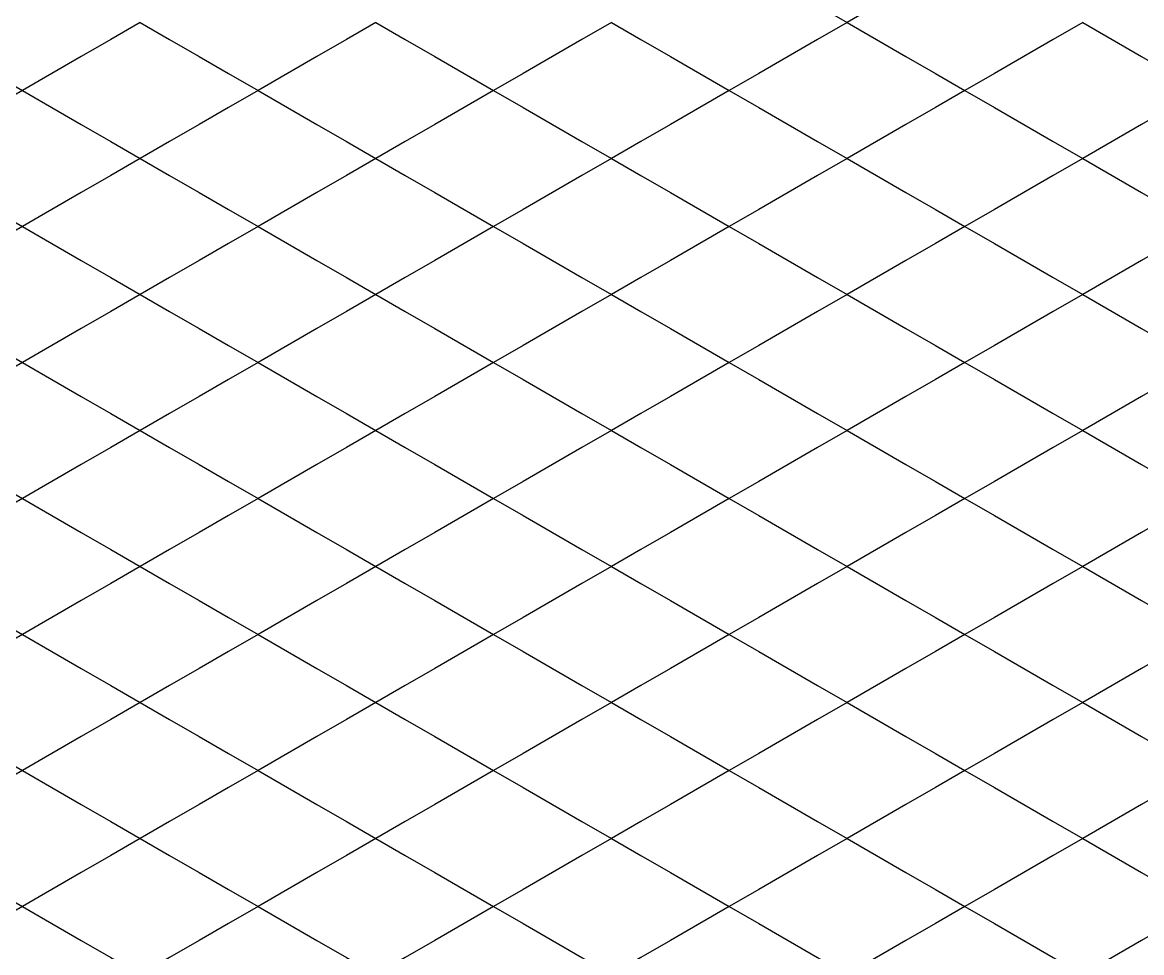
# Model space of a CAD drawing. Header units: metres. Extents: x 0 to 1028, y -291 to 246.
# Drawn here: x 228.7 to 289.1, y -61.5 to -11.3 of the extents above; entities that cross this region are included whole.
import ezdxf

# ---------------------------------------------------------------- set-up
doc = ezdxf.new("R2010")
doc.units = ezdxf.units.M
doc.layers.add('LAYER_02_PROJECTION', color=7, linetype='Continuous')

msp = doc.modelspace()

# ---------------------------------------------------------------- linework, layer by layer
at = {"layer": 'LAYER_02_PROJECTION'}
for points in [[(266.862, -7.593), (268.453, -8.512), (270.044, -9.431), (271.635, -10.349), (273.226, -11.268)], [(266.862, -7.593), (268.453, -8.512), (270.044, -9.431), (271.635, -10.349), (273.226, -11.268)], [(279.59, -7.593), (277.999, -8.512), (276.408, -9.431), (274.817, -10.349), (273.226, -11.268)], [(279.59, -7.593), (277.999, -8.512), (276.408, -9.431), (274.817, -10.349), (273.226, -11.268)], [(222.314, -11.268), (223.905, -12.186), (225.496, -13.105), (227.087, -14.023), (228.678, -14.942)], [(222.314, -11.268), (223.905, -12.186), (225.496, -13.105), (227.087, -14.023), (228.678, -14.942)], [(235.042, -11.268), (233.451, -12.186), (231.86, -13.105), (230.269, -14.023), (228.678, -14.942)], [(235.042, -11.268), (233.451, -12.186), (231.86, -13.105), (230.269, -14.023), (228.678, -14.942)], [(235.042, -11.268), (236.633, -12.186), (238.224, -13.105), (239.815, -14.023), (241.406, -14.942)], [(235.042, -11.268), (236.633, -12.186), (238.224, -13.105), (239.815, -14.023), (241.406, -14.942)], [(247.77, -11.268), (246.179, -12.186), (244.588, -13.105), (242.997, -14.023), (241.406, -14.942)], [(247.77, -11.268), (246.179, -12.186), (244.588, -13.105), (242.997, -14.023), (241.406, -14.942)], [(247.77, -11.268), (249.361, -12.186), (250.952, -13.105), (252.543, -14.023), (254.134, -14.942)], [(247.77, -11.268), (249.361, -12.186), (250.952, -13.105), (252.543, -14.023), (254.134, -14.942)], [(260.498, -11.268), (258.907, -12.186), (257.316, -13.105), (255.725, -14.023), (254.134, -14.942)], [(260.498, -11.268), (258.907, -12.186), (257.316, -13.105), (255.725, -14.023), (254.134, -14.942)], [(260.498, -11.268), (262.089, -12.186), (263.68, -13.105), (265.271, -14.023), (266.862, -14.942)], [(260.498, -11.268), (262.089, -12.186), (263.68, -13.105), (265.271, -14.023), (266.862, -14.942)], [(273.226, -11.268), (271.635, -12.186), (270.044, -13.105), (268.453, -14.023), (266.862, -14.942)], [(273.226, -11.268), (271.635, -12.186), (270.044, -13.105), (268.453, -14.023), (266.862, -14.942)], [(273.226, -11.268), (274.817, -12.186), (276.408, -13.105), (277.999, -14.023), (279.59, -14.942)], [(273.226, -11.268), (274.817, -12.186), (276.408, -13.105), (277.999, -14.023), (279.59, -14.942)], [(285.954, -11.268), (284.363, -12.186), (282.772, -13.105), (281.181, -14.023), (279.59, -14.942)], [(285.954, -11.268), (284.363, -12.186), (282.772, -13.105), (281.181, -14.023), (279.59, -14.942)], [(285.954, -11.268), (287.545, -12.186), (289.136, -13.105), (290.727, -14.023), (292.318, -14.942)], [(285.954, -11.268), (287.545, -12.186), (289.136, -13.105), (290.727, -14.023), (292.318, -14.942)], [(228.678, -14.942), (227.087, -15.86), (225.496, -16.779), (223.905, -17.698), (222.314, -18.616)], [(228.678, -14.942), (227.087, -15.86), (225.496, -16.779), (223.905, -17.698), (222.314, -18.616)], [(228.678, -14.942), (230.269, -15.86), (231.86, -16.779), (233.451, -17.698), (235.042, -18.616)], [(228.678, -14.942), (230.269, -15.86), (231.86, -16.779), (233.451, -17.698), (235.042, -18.616)], [(241.406, -14.942), (239.815, -15.86), (238.224, -16.779), (236.633, -17.698), (235.042, -18.616)], [(241.406, -14.942), (239.815, -15.86), (238.224, -16.779), (236.633, -17.698), (235.042, -18.616)], [(241.406, -14.942), (242.997, -15.86), (244.588, -16.779), (246.179, -17.698), (247.77, -18.616)], [(241.406, -14.942), (242.997, -15.86), (244.588, -16.779), (246.179, -17.698), (247.77, -18.616)], [(254.134, -14.942), (252.543, -15.86), (250.952, -16.779), (249.361, -17.698), (247.77, -18.616)], [(254.134, -14.942), (252.543, -15.86), (250.952, -16.779), (249.361, -17.698), (247.77, -18.616)], [(254.134, -14.942), (255.725, -15.86), (257.316, -16.779), (258.907, -17.698), (260.498, -18.616)], [(254.134, -14.942), (255.725, -15.86), (257.316, -16.779), (258.907, -17.698), (260.498, -18.616)], [(266.862, -14.942), (265.271, -15.86), (263.68, -16.779), (262.089, -17.698), (260.498, -18.616)], [(266.862, -14.942), (265.271, -15.86), (263.68, -16.779), (262.089, -17.698), (260.498, -18.616)], [(266.862, -14.942), (268.453, -15.86), (270.044, -16.779), (271.635, -17.698), (273.226, -18.616)], [(266.862, -14.942), (268.453, -15.86), (270.044, -16.779), (271.635, -17.698), (273.226, -18.616)], [(279.59, -14.942), (277.999, -15.86), (276.408, -16.779), (274.817, -17.698), (273.226, -18.616)], [(279.59, -14.942), (277.999, -15.86), (276.408, -16.779), (274.817, -17.698), (273.226, -18.616)], [(279.59, -14.942), (281.181, -15.86), (282.772, -16.779), (284.363, -17.698), (285.954, -18.616)], [(279.59, -14.942), (281.181, -15.86), (282.772, -16.779), (284.363, -17.698), (285.954, -18.616)], [(292.318, -14.942), (290.727, -15.86), (289.136, -16.779), (287.545, -17.698), (285.954, -18.616)], [(292.318, -14.942), (290.727, -15.86), (289.136, -16.779), (287.545, -17.698), (285.954, -18.616)], [(222.314, -18.616), (223.905, -19.535), (225.496, -20.453), (227.087, -21.372), (228.678, -22.29)], [(222.314, -18.616), (223.905, -19.535), (225.496, -20.453), (227.087, -21.372), (228.678, -22.29)], [(235.042, -18.616), (233.451, -19.535), (231.86, -20.453), (230.269, -21.372), (228.678, -22.29)], [(235.042, -18.616), (233.451, -19.535), (231.86, -20.453), (230.269, -21.372), (228.678, -22.29)], [(235.042, -18.616), (236.633, -19.535), (238.224, -20.453), (239.815, -21.372), (241.406, -22.29)], [(235.042, -18.616), (236.633, -19.535), (238.224, -20.453), (239.815, -21.372), (241.406, -22.29)], [(247.77, -18.616), (246.179, -19.535), (244.588, -20.453), (242.997, -21.372), (241.406, -22.29)], [(247.77, -18.616), (246.179, -19.535), (244.588, -20.453), (242.997, -21.372), (241.406, -22.29)], [(247.77, -18.616), (249.361, -19.535), (250.952, -20.453), (252.543, -21.372), (254.134, -22.29)], [(247.77, -18.616), (249.361, -19.535), (250.952, -20.453), (252.543, -21.372), (254.134, -22.29)], [(260.498, -18.616), (258.907, -19.535), (257.316, -20.453), (255.725, -21.372), (254.134, -22.29)], [(260.498, -18.616), (258.907, -19.535), (257.316, -20.453), (255.725, -21.372), (254.134, -22.29)], [(260.498, -18.616), (262.089, -19.535), (263.68, -20.453), (265.271, -21.372), (266.862, -22.29)], [(260.498, -18.616), (262.089, -19.535), (263.68, -20.453), (265.271, -21.372), (266.862, -22.29)], [(273.226, -18.616), (271.635, -19.535), (270.044, -20.453), (268.453, -21.372), (266.862, -22.29)], [(273.226, -18.616), (271.635, -19.535), (270.044, -20.453), (268.453, -21.372), (266.862, -22.29)], [(273.226, -18.616), (274.817, -19.535), (276.408, -20.453), (277.999, -21.372), (279.59, -22.29)], [(273.226, -18.616), (274.817, -19.535), (276.408, -20.453), (277.999, -21.372), (279.59, -22.29)], [(285.954, -18.616), (284.363, -19.535), (282.772, -20.453), (281.181, -21.372), (279.59, -22.29)], [(285.954, -18.616), (284.363, -19.535), (282.772, -20.453), (281.181, -21.372), (279.59, -22.29)], [(285.954, -18.616), (287.545, -19.535), (289.136, -20.453), (290.727, -21.372), (292.318, -22.29)], [(285.954, -18.616), (287.545, -19.535), (289.136, -20.453), (290.727, -21.372), (292.318, -22.29)], [(228.678, -22.29), (227.087, -23.209), (225.496, -24.127), (223.905, -25.046), (222.314, -25.965)], [(228.678, -22.29), (227.087, -23.209), (225.496, -24.127), (223.905, -25.046), (222.314, -25.965)], [(228.678, -22.29), (230.269, -23.209), (231.86, -24.127), (233.451, -25.046), (235.042, -25.965)], [(228.678, -22.29), (230.269, -23.209), (231.86, -24.127), (233.451, -25.046), (235.042, -25.965)], [(241.406, -22.29), (239.815, -23.209), (238.224, -24.127), (236.633, -25.046), (235.042, -25.965)], [(241.406, -22.29), (239.815, -23.209), (238.224, -24.127), (236.633, -25.046), (235.042, -25.965)], [(241.406, -22.29), (242.997, -23.209), (244.588, -24.127), (246.179, -25.046), (247.77, -25.965)], [(241.406, -22.29), (242.997, -23.209), (244.588, -24.127), (246.179, -25.046), (247.77, -25.965)], [(254.134, -22.29), (252.543, -23.209), (250.952, -24.127), (249.361, -25.046), (247.77, -25.965)], [(254.134, -22.29), (252.543, -23.209), (250.952, -24.127), (249.361, -25.046), (247.77, -25.965)], [(254.134, -22.29), (255.725, -23.209), (257.316, -24.127), (258.907, -25.046), (260.498, -25.965)], [(254.134, -22.29), (255.725, -23.209), (257.316, -24.127), (258.907, -25.046), (260.498, -25.965)], [(266.862, -22.29), (265.271, -23.209), (263.68, -24.127), (262.089, -25.046), (260.498, -25.965)], [(266.862, -22.29), (265.271, -23.209), (263.68, -24.127), (262.089, -25.046), (260.498, -25.965)], [(266.862, -22.29), (268.453, -23.209), (270.044, -24.127), (271.635, -25.046), (273.226, -25.965)], [(266.862, -22.29), (268.453, -23.209), (270.044, -24.127), (271.635, -25.046), (273.226, -25.965)], [(279.59, -22.29), (277.999, -23.209), (276.408, -24.127), (274.817, -25.046), (273.226, -25.965)], [(279.59, -22.29), (277.999, -23.209), (276.408, -24.127), (274.817, -25.046), (273.226, -25.965)], [(279.59, -22.29), (281.181, -23.209), (282.772, -24.127), (284.363, -25.046), (285.954, -25.965)], [(279.59, -22.29), (281.181, -23.209), (282.772, -24.127), (284.363, -25.046), (285.954, -25.965)], [(292.318, -22.29), (290.727, -23.209), (289.136, -24.127), (287.545, -25.046), (285.954, -25.965)], [(292.318, -22.29), (290.727, -23.209), (289.136, -24.127), (287.545, -25.046), (285.954, -25.965)], [(222.314, -25.965), (223.905, -26.883), (225.496, -27.802), (227.087, -28.72), (228.678, -29.639)], [(222.314, -25.965), (223.905, -26.883), (225.496, -27.802), (227.087, -28.72), (228.678, -29.639)], [(235.042, -25.965), (233.451, -26.883), (231.86, -27.802), (230.269, -28.72), (228.678, -29.639)], [(235.042, -25.965), (233.451, -26.883), (231.86, -27.802), (230.269, -28.72), (228.678, -29.639)], [(235.042, -25.965), (236.633, -26.883), (238.224, -27.802), (239.815, -28.72), (241.406, -29.639)], [(235.042, -25.965), (236.633, -26.883), (238.224, -27.802), (239.815, -28.72), (241.406, -29.639)], [(247.77, -25.965), (246.179, -26.883), (244.588, -27.802), (242.997, -28.72), (241.406, -29.639)], [(247.77, -25.965), (246.179, -26.883), (244.588, -27.802), (242.997, -28.72), (241.406, -29.639)], [(247.77, -25.965), (249.361, -26.883), (250.952, -27.802), (252.543, -28.72), (254.134, -29.639)], [(247.77, -25.965), (249.361, -26.883), (250.952, -27.802), (252.543, -28.72), (254.134, -29.639)], [(260.498, -25.965), (258.907, -26.883), (257.316, -27.802), (255.725, -28.72), (254.134, -29.639)], [(260.498, -25.965), (258.907, -26.883), (257.316, -27.802), (255.725, -28.72), (254.134, -29.639)], [(260.498, -25.965), (262.089, -26.883), (263.68, -27.802), (265.271, -28.72), (266.862, -29.639)], [(260.498, -25.965), (262.089, -26.883), (263.68, -27.802), (265.271, -28.72), (266.862, -29.639)], [(273.226, -25.965), (271.635, -26.883), (270.044, -27.802), (268.453, -28.72), (266.862, -29.639)], [(273.226, -25.965), (271.635, -26.883), (270.044, -27.802), (268.453, -28.72), (266.862, -29.639)], [(273.226, -25.965), (274.817, -26.883), (276.408, -27.802), (277.999, -28.72), (279.59, -29.639)], [(273.226, -25.965), (274.817, -26.883), (276.408, -27.802), (277.999, -28.72), (279.59, -29.639)], [(285.954, -25.965), (284.363, -26.883), (282.772, -27.802), (281.181, -28.72), (279.59, -29.639)], [(285.954, -25.965), (284.363, -26.883), (282.772, -27.802), (281.181, -28.72), (279.59, -29.639)], [(285.954, -25.965), (287.545, -26.883), (289.136, -27.802), (290.727, -28.72), (292.318, -29.639)], [(285.954, -25.965), (287.545, -26.883), (289.136, -27.802), (290.727, -28.72), (292.318, -29.639)], [(228.678, -29.639), (227.087, -30.557), (225.496, -31.476), (223.905, -32.395), (222.314, -33.313)], [(228.678, -29.639), (227.087, -30.557), (225.496, -31.476), (223.905, -32.395), (222.314, -33.313)], [(228.678, -29.639), (230.269, -30.557), (231.86, -31.476), (233.451, -32.395), (235.042, -33.313)], [(228.678, -29.639), (230.269, -30.557), (231.86, -31.476), (233.451, -32.395), (235.042, -33.313)], [(241.406, -29.639), (239.815, -30.557), (238.224, -31.476), (236.633, -32.395), (235.042, -33.313)], [(241.406, -29.639), (239.815, -30.557), (238.224, -31.476), (236.633, -32.395), (235.042, -33.313)], [(241.406, -29.639), (242.997, -30.557), (244.588, -31.476), (246.179, -32.395), (247.77, -33.313)], [(241.406, -29.639), (242.997, -30.557), (244.588, -31.476), (246.179, -32.395), (247.77, -33.313)], [(254.134, -29.639), (252.543, -30.557), (250.952, -31.476), (249.361, -32.395), (247.77, -33.313)], [(254.134, -29.639), (252.543, -30.557), (250.952, -31.476), (249.361, -32.395), (247.77, -33.313)], [(254.134, -29.639), (255.725, -30.557), (257.316, -31.476), (258.907, -32.395), (260.498, -33.313)], [(254.134, -29.639), (255.725, -30.557), (257.316, -31.476), (258.907, -32.395), (260.498, -33.313)], [(266.862, -29.639), (265.271, -30.557), (263.68, -31.476), (262.089, -32.395), (260.498, -33.313)], [(266.862, -29.639), (265.271, -30.557), (263.68, -31.476), (262.089, -32.395), (260.498, -33.313)], [(266.862, -29.639), (268.453, -30.557), (270.044, -31.476), (271.635, -32.395), (273.226, -33.313)], [(266.862, -29.639), (268.453, -30.557), (270.044, -31.476), (271.635, -32.395), (273.226, -33.313)], [(279.59, -29.639), (277.999, -30.557), (276.408, -31.476), (274.817, -32.395), (273.226, -33.313)], [(279.59, -29.639), (277.999, -30.557), (276.408, -31.476), (274.817, -32.395), (273.226, -33.313)], [(279.59, -29.639), (281.181, -30.557), (282.772, -31.476), (284.363, -32.395), (285.954, -33.313)], [(279.59, -29.639), (281.181, -30.557), (282.772, -31.476), (284.363, -32.395), (285.954, -33.313)], [(292.318, -29.639), (290.727, -30.557), (289.136, -31.476), (287.545, -32.395), (285.954, -33.313)], [(292.318, -29.639), (290.727, -30.557), (289.136, -31.476), (287.545, -32.395), (285.954, -33.313)], [(222.314, -33.313), (223.905, -34.232), (225.496, -35.15), (227.087, -36.069), (228.678, -36.987)], [(222.314, -33.313), (223.905, -34.232), (225.496, -35.15), (227.087, -36.069), (228.678, -36.987)], [(235.042, -33.313), (233.451, -34.232), (231.86, -35.15), (230.269, -36.069), (228.678, -36.987)], [(235.042, -33.313), (233.451, -34.232), (231.86, -35.15), (230.269, -36.069), (228.678, -36.987)], [(235.042, -33.313), (236.633, -34.232), (238.224, -35.15), (239.815, -36.069), (241.406, -36.987)], [(235.042, -33.313), (236.633, -34.232), (238.224, -35.15), (239.815, -36.069), (241.406, -36.987)], [(247.77, -33.313), (246.179, -34.232), (244.588, -35.15), (242.997, -36.069), (241.406, -36.987)], [(247.77, -33.313), (246.179, -34.232), (244.588, -35.15), (242.997, -36.069), (241.406, -36.987)], [(247.77, -33.313), (249.361, -34.232), (250.952, -35.15), (252.543, -36.069), (254.134, -36.987)], [(247.77, -33.313), (249.361, -34.232), (250.952, -35.15), (252.543, -36.069), (254.134, -36.987)], [(260.498, -33.313), (258.907, -34.232), (257.316, -35.15), (255.725, -36.069), (254.134, -36.987)], [(260.498, -33.313), (258.907, -34.232), (257.316, -35.15), (255.725, -36.069), (254.134, -36.987)], [(260.498, -33.313), (262.089, -34.232), (263.68, -35.15), (265.271, -36.069), (266.862, -36.987)], [(260.498, -33.313), (262.089, -34.232), (263.68, -35.15), (265.271, -36.069), (266.862, -36.987)], [(273.226, -33.313), (271.635, -34.232), (270.044, -35.15), (268.453, -36.069), (266.862, -36.987)], [(273.226, -33.313), (271.635, -34.232), (270.044, -35.15), (268.453, -36.069), (266.862, -36.987)], [(273.226, -33.313), (274.817, -34.232), (276.408, -35.15), (277.999, -36.069), (279.59, -36.987)], [(273.226, -33.313), (274.817, -34.232), (276.408, -35.15), (277.999, -36.069), (279.59, -36.987)], [(285.954, -33.313), (284.363, -34.232), (282.772, -35.15), (281.181, -36.069), (279.59, -36.987)], [(285.954, -33.313), (284.363, -34.232), (282.772, -35.15), (281.181, -36.069), (279.59, -36.987)], [(285.954, -33.313), (287.545, -34.232), (289.136, -35.15), (290.727, -36.069), (292.318, -36.987)], [(285.954, -33.313), (287.545, -34.232), (289.136, -35.15), (290.727, -36.069), (292.318, -36.987)], [(228.678, -36.987), (227.087, -37.906), (225.496, -38.824), (223.905, -39.743), (222.314, -40.662)], [(228.678, -36.987), (227.087, -37.906), (225.496, -38.824), (223.905, -39.743), (222.314, -40.662)], [(228.678, -36.987), (230.269, -37.906), (231.86, -38.824), (233.451, -39.743), (235.042, -40.662)], [(228.678, -36.987), (230.269, -37.906), (231.86, -38.824), (233.451, -39.743), (235.042, -40.662)], [(241.406, -36.987), (239.815, -37.906), (238.224, -38.824), (236.633, -39.743), (235.042, -40.662)], [(241.406, -36.987), (239.815, -37.906), (238.224, -38.824), (236.633, -39.743), (235.042, -40.662)], [(241.406, -36.987), (242.997, -37.906), (244.588, -38.824), (246.179, -39.743), (247.77, -40.662)], [(241.406, -36.987), (242.997, -37.906), (244.588, -38.824), (246.179, -39.743), (247.77, -40.662)], [(254.134, -36.987), (252.543, -37.906), (250.952, -38.824), (249.361, -39.743), (247.77, -40.662)], [(254.134, -36.987), (252.543, -37.906), (250.952, -38.824), (249.361, -39.743), (247.77, -40.662)], [(254.134, -36.987), (255.725, -37.906), (257.316, -38.824), (258.907, -39.743), (260.498, -40.662)], [(254.134, -36.987), (255.725, -37.906), (257.316, -38.824), (258.907, -39.743), (260.498, -40.662)], [(266.862, -36.987), (265.271, -37.906), (263.68, -38.824), (262.089, -39.743), (260.498, -40.662)], [(266.862, -36.987), (265.271, -37.906), (263.68, -38.824), (262.089, -39.743), (260.498, -40.662)], [(266.862, -36.987), (268.453, -37.906), (270.044, -38.824), (271.635, -39.743), (273.226, -40.662)], [(266.862, -36.987), (268.453, -37.906), (270.044, -38.824), (271.635, -39.743), (273.226, -40.662)], [(279.59, -36.987), (277.999, -37.906), (276.408, -38.824), (274.817, -39.743), (273.226, -40.662)], [(279.59, -36.987), (277.999, -37.906), (276.408, -38.824), (274.817, -39.743), (273.226, -40.662)], [(279.59, -36.987), (281.181, -37.906), (282.772, -38.824), (284.363, -39.743), (285.954, -40.662)], [(279.59, -36.987), (281.181, -37.906), (282.772, -38.824), (284.363, -39.743), (285.954, -40.662)], [(292.318, -36.987), (290.727, -37.906), (289.136, -38.824), (287.545, -39.743), (285.954, -40.662)], [(292.318, -36.987), (290.727, -37.906), (289.136, -38.824), (287.545, -39.743), (285.954, -40.662)], [(222.314, -40.662), (223.905, -41.58), (225.496, -42.499), (227.087, -43.417), (228.678, -44.336)], [(222.314, -40.662), (223.905, -41.58), (225.496, -42.499), (227.087, -43.417), (228.678, -44.336)], [(235.042, -40.662), (233.451, -41.58), (231.86, -42.499), (230.269, -43.417), (228.678, -44.336)], [(235.042, -40.662), (233.451, -41.58), (231.86, -42.499), (230.269, -43.417), (228.678, -44.336)], [(235.042, -40.662), (236.633, -41.58), (238.224, -42.499), (239.815, -43.417), (241.406, -44.336)], [(235.042, -40.662), (236.633, -41.58), (238.224, -42.499), (239.815, -43.417), (241.406, -44.336)], [(247.77, -40.662), (246.179, -41.58), (244.588, -42.499), (242.997, -43.417), (241.406, -44.336)], [(247.77, -40.662), (246.179, -41.58), (244.588, -42.499), (242.997, -43.417), (241.406, -44.336)], [(247.77, -40.662), (249.361, -41.58), (250.952, -42.499), (252.543, -43.417), (254.134, -44.336)], [(247.77, -40.662), (249.361, -41.58), (250.952, -42.499), (252.543, -43.417), (254.134, -44.336)], [(260.498, -40.662), (258.907, -41.58), (257.316, -42.499), (255.725, -43.417), (254.134, -44.336)], [(260.498, -40.662), (258.907, -41.58), (257.316, -42.499), (255.725, -43.417), (254.134, -44.336)], [(260.498, -40.662), (262.089, -41.58), (263.68, -42.499), (265.271, -43.417), (266.862, -44.336)], [(260.498, -40.662), (262.089, -41.58), (263.68, -42.499), (265.271, -43.417), (266.862, -44.336)], [(273.226, -40.662), (271.635, -41.58), (270.044, -42.499), (268.453, -43.417), (266.862, -44.336)], [(273.226, -40.662), (271.635, -41.58), (270.044, -42.499), (268.453, -43.417), (266.862, -44.336)], [(273.226, -40.662), (274.817, -41.58), (276.408, -42.499), (277.999, -43.417), (279.59, -44.336)], [(273.226, -40.662), (274.817, -41.58), (276.408, -42.499), (277.999, -43.417), (279.59, -44.336)], [(285.954, -40.662), (284.363, -41.58), (282.772, -42.499), (281.181, -43.417), (279.59, -44.336)], [(285.954, -40.662), (284.363, -41.58), (282.772, -42.499), (281.181, -43.417), (279.59, -44.336)], [(285.954, -40.662), (287.545, -41.58), (289.136, -42.499), (290.727, -43.417), (292.318, -44.336)], [(285.954, -40.662), (287.545, -41.58), (289.136, -42.499), (290.727, -43.417), (292.318, -44.336)], [(228.678, -44.336), (227.087, -45.254), (225.496, -46.173), (223.905, -47.091), (222.314, -48.01)], [(228.678, -44.336), (227.087, -45.254), (225.496, -46.173), (223.905, -47.091), (222.314, -48.01)], [(228.678, -44.336), (230.269, -45.254), (231.86, -46.173), (233.451, -47.091), (235.042, -48.01)], [(228.678, -44.336), (230.269, -45.254), (231.86, -46.173), (233.451, -47.091), (235.042, -48.01)], [(241.406, -44.336), (239.815, -45.254), (238.224, -46.173), (236.633, -47.091), (235.042, -48.01)], [(241.406, -44.336), (239.815, -45.254), (238.224, -46.173), (236.633, -47.091), (235.042, -48.01)], [(241.406, -44.336), (242.997, -45.254), (244.588, -46.173), (246.179, -47.091), (247.77, -48.01)], [(241.406, -44.336), (242.997, -45.254), (244.588, -46.173), (246.179, -47.091), (247.77, -48.01)], [(254.134, -44.336), (252.543, -45.254), (250.952, -46.173), (249.361, -47.091), (247.77, -48.01)], [(254.134, -44.336), (252.543, -45.254), (250.952, -46.173), (249.361, -47.091), (247.77, -48.01)], [(254.134, -44.336), (255.725, -45.254), (257.316, -46.173), (258.907, -47.091), (260.498, -48.01)], [(254.134, -44.336), (255.725, -45.254), (257.316, -46.173), (258.907, -47.091), (260.498, -48.01)], [(266.862, -44.336), (265.271, -45.254), (263.68, -46.173), (262.089, -47.091), (260.498, -48.01)], [(266.862, -44.336), (265.271, -45.254), (263.68, -46.173), (262.089, -47.091), (260.498, -48.01)], [(266.862, -44.336), (268.453, -45.254), (270.044, -46.173), (271.635, -47.091), (273.226, -48.01)], [(266.862, -44.336), (268.453, -45.254), (270.044, -46.173), (271.635, -47.091), (273.226, -48.01)], [(279.59, -44.336), (277.999, -45.254), (276.408, -46.173), (274.817, -47.091), (273.226, -48.01)], [(279.59, -44.336), (277.999, -45.254), (276.408, -46.173), (274.817, -47.091), (273.226, -48.01)], [(279.59, -44.336), (281.181, -45.254), (282.772, -46.173), (284.363, -47.091), (285.954, -48.01)], [(279.59, -44.336), (281.181, -45.254), (282.772, -46.173), (284.363, -47.091), (285.954, -48.01)], [(292.318, -44.336), (290.727, -45.254), (289.136, -46.173), (287.545, -47.091), (285.954, -48.01)], [(292.318, -44.336), (290.727, -45.254), (289.136, -46.173), (287.545, -47.091), (285.954, -48.01)], [(222.314, -48.01), (223.905, -48.929), (225.496, -49.847), (227.087, -50.766), (228.678, -51.684)], [(222.314, -48.01), (223.905, -48.929), (225.496, -49.847), (227.087, -50.766), (228.678, -51.684)], [(235.042, -48.01), (233.451, -48.929), (231.86, -49.847), (230.269, -50.766), (228.678, -51.684)], [(235.042, -48.01), (233.451, -48.929), (231.86, -49.847), (230.269, -50.766), (228.678, -51.684)], [(235.042, -48.01), (236.633, -48.929), (238.224, -49.847), (239.815, -50.766), (241.406, -51.684)], [(235.042, -48.01), (236.633, -48.929), (238.224, -49.847), (239.815, -50.766), (241.406, -51.684)], [(247.77, -48.01), (246.179, -48.929), (244.588, -49.847), (242.997, -50.766), (241.406, -51.684)], [(247.77, -48.01), (246.179, -48.929), (244.588, -49.847), (242.997, -50.766), (241.406, -51.684)], [(247.77, -48.01), (249.361, -48.929), (250.952, -49.847), (252.543, -50.766), (254.134, -51.684)], [(247.77, -48.01), (249.361, -48.929), (250.952, -49.847), (252.543, -50.766), (254.134, -51.684)], [(260.498, -48.01), (258.907, -48.929), (257.316, -49.847), (255.725, -50.766), (254.134, -51.684)], [(260.498, -48.01), (258.907, -48.929), (257.316, -49.847), (255.725, -50.766), (254.134, -51.684)], [(260.498, -48.01), (262.089, -48.929), (263.68, -49.847), (265.271, -50.766), (266.862, -51.684)], [(260.498, -48.01), (262.089, -48.929), (263.68, -49.847), (265.271, -50.766), (266.862, -51.684)], [(273.226, -48.01), (271.635, -48.929), (270.044, -49.847), (268.453, -50.766), (266.862, -51.684)], [(273.226, -48.01), (271.635, -48.929), (270.044, -49.847), (268.453, -50.766), (266.862, -51.684)], [(273.226, -48.01), (274.817, -48.929), (276.408, -49.847), (277.999, -50.766), (279.59, -51.684)], [(273.226, -48.01), (274.817, -48.929), (276.408, -49.847), (277.999, -50.766), (279.59, -51.684)], [(285.954, -48.01), (284.363, -48.929), (282.772, -49.847), (281.181, -50.766), (279.59, -51.684)], [(285.954, -48.01), (284.363, -48.929), (282.772, -49.847), (281.181, -50.766), (279.59, -51.684)], [(285.954, -48.01), (287.545, -48.929), (289.136, -49.847), (290.727, -50.766), (292.318, -51.684)], [(285.954, -48.01), (287.545, -48.929), (289.136, -49.847), (290.727, -50.766), (292.318, -51.684)], [(228.678, -51.684), (227.087, -52.603), (225.496, -53.521), (223.905, -54.44), (222.314, -55.358)], [(228.678, -51.684), (227.087, -52.603), (225.496, -53.521), (223.905, -54.44), (222.314, -55.358)], [(228.678, -51.684), (230.269, -52.603), (231.86, -53.521), (233.451, -54.44), (235.042, -55.358)], [(228.678, -51.684), (230.269, -52.603), (231.86, -53.521), (233.451, -54.44), (235.042, -55.358)], [(241.406, -51.684), (239.815, -52.603), (238.224, -53.521), (236.633, -54.44), (235.042, -55.358)], [(241.406, -51.684), (239.815, -52.603), (238.224, -53.521), (236.633, -54.44), (235.042, -55.358)], [(241.406, -51.684), (242.997, -52.603), (244.588, -53.521), (246.179, -54.44), (247.77, -55.358)], [(241.406, -51.684), (242.997, -52.603), (244.588, -53.521), (246.179, -54.44), (247.77, -55.358)], [(254.134, -51.684), (252.543, -52.603), (250.952, -53.521), (249.361, -54.44), (247.77, -55.358)], [(254.134, -51.684), (252.543, -52.603), (250.952, -53.521), (249.361, -54.44), (247.77, -55.358)], [(254.134, -51.684), (255.725, -52.603), (257.316, -53.521), (258.907, -54.44), (260.498, -55.358)], [(254.134, -51.684), (255.725, -52.603), (257.316, -53.521), (258.907, -54.44), (260.498, -55.358)], [(266.862, -51.684), (265.271, -52.603), (263.68, -53.521), (262.089, -54.44), (260.498, -55.358)], [(266.862, -51.684), (265.271, -52.603), (263.68, -53.521), (262.089, -54.44), (260.498, -55.358)], [(266.862, -51.684), (268.453, -52.603), (270.044, -53.521), (271.635, -54.44), (273.226, -55.358)], [(266.862, -51.684), (268.453, -52.603), (270.044, -53.521), (271.635, -54.44), (273.226, -55.358)], [(279.59, -51.684), (277.999, -52.603), (276.408, -53.521), (274.817, -54.44), (273.226, -55.358)], [(279.59, -51.684), (277.999, -52.603), (276.408, -53.521), (274.817, -54.44), (273.226, -55.358)], [(279.59, -51.684), (281.181, -52.603), (282.772, -53.521), (284.363, -54.44), (285.954, -55.358)], [(279.59, -51.684), (281.181, -52.603), (282.772, -53.521), (284.363, -54.44), (285.954, -55.358)], [(292.318, -51.684), (290.727, -52.603), (289.136, -53.521), (287.545, -54.44), (285.954, -55.358)], [(292.318, -51.684), (290.727, -52.603), (289.136, -53.521), (287.545, -54.44), (285.954, -55.358)], [(222.314, -55.358), (223.905, -56.277), (225.496, -57.196), (227.087, -58.114), (228.678, -59.033)], [(222.314, -55.358), (223.905, -56.277), (225.496, -57.196), (227.087, -58.114), (228.678, -59.033)], [(235.042, -55.358), (233.451, -56.277), (231.86, -57.196), (230.269, -58.114), (228.678, -59.033)], [(235.042, -55.358), (233.451, -56.277), (231.86, -57.196), (230.269, -58.114), (228.678, -59.033)], [(235.042, -55.358), (236.633, -56.277), (238.224, -57.196), (239.815, -58.114), (241.406, -59.033)], [(235.042, -55.358), (236.633, -56.277), (238.224, -57.196), (239.815, -58.114), (241.406, -59.033)], [(247.77, -55.358), (246.179, -56.277), (244.588, -57.196), (242.997, -58.114), (241.406, -59.033)], [(247.77, -55.358), (246.179, -56.277), (244.588, -57.196), (242.997, -58.114), (241.406, -59.033)], [(247.77, -55.358), (249.361, -56.277), (250.952, -57.196), (252.543, -58.114), (254.134, -59.033)], [(247.77, -55.358), (249.361, -56.277), (250.952, -57.196), (252.543, -58.114), (254.134, -59.033)], [(260.498, -55.358), (258.907, -56.277), (257.316, -57.196), (255.725, -58.114), (254.134, -59.033)], [(260.498, -55.358), (258.907, -56.277), (257.316, -57.196), (255.725, -58.114), (254.134, -59.033)], [(260.498, -55.358), (262.089, -56.277), (263.68, -57.196), (265.271, -58.114), (266.862, -59.033)], [(260.498, -55.358), (262.089, -56.277), (263.68, -57.196), (265.271, -58.114), (266.862, -59.033)], [(273.226, -55.358), (271.635, -56.277), (270.044, -57.196), (268.453, -58.114), (266.862, -59.033)], [(273.226, -55.358), (271.635, -56.277), (270.044, -57.196), (268.453, -58.114), (266.862, -59.033)], [(273.226, -55.358), (274.817, -56.277), (276.408, -57.196), (277.999, -58.114), (279.59, -59.033)], [(273.226, -55.358), (274.817, -56.277), (276.408, -57.196), (277.999, -58.114), (279.59, -59.033)], [(285.954, -55.358), (284.363, -56.277), (282.772, -57.196), (281.181, -58.114), (279.59, -59.033)], [(285.954, -55.358), (284.363, -56.277), (282.772, -57.196), (281.181, -58.114), (279.59, -59.033)], [(285.954, -55.358), (287.545, -56.277), (289.136, -57.196), (290.727, -58.114), (292.318, -59.033)], [(285.954, -55.358), (287.545, -56.277), (289.136, -57.196), (290.727, -58.114), (292.318, -59.033)], [(228.678, -59.033), (227.087, -59.951), (225.496, -60.87), (223.905, -61.788), (222.314, -62.707)], [(228.678, -59.033), (227.087, -59.951), (225.496, -60.87), (223.905, -61.788), (222.314, -62.707)], [(228.678, -59.033), (230.269, -59.951), (231.86, -60.87), (233.451, -61.788), (235.042, -62.707)], [(228.678, -59.033), (230.269, -59.951), (231.86, -60.87), (233.451, -61.788), (235.042, -62.707)], [(241.406, -59.033), (239.815, -59.951), (238.224, -60.87), (236.633, -61.788), (235.042, -62.707)], [(241.406, -59.033), (239.815, -59.951), (238.224, -60.87), (236.633, -61.788), (235.042, -62.707)], [(241.406, -59.033), (242.997, -59.951), (244.588, -60.87), (246.179, -61.788), (247.77, -62.707)], [(241.406, -59.033), (242.997, -59.951), (244.588, -60.87), (246.179, -61.788), (247.77, -62.707)], [(254.134, -59.033), (252.543, -59.951), (250.952, -60.87), (249.361, -61.788), (247.77, -62.707)], [(254.134, -59.033), (252.543, -59.951), (250.952, -60.87), (249.361, -61.788), (247.77, -62.707)], [(254.134, -59.033), (255.725, -59.951), (257.316, -60.87), (258.907, -61.788), (260.498, -62.707)], [(254.134, -59.033), (255.725, -59.951), (257.316, -60.87), (258.907, -61.788), (260.498, -62.707)], [(266.862, -59.033), (265.271, -59.951), (263.68, -60.87), (262.089, -61.788), (260.498, -62.707)], [(266.862, -59.033), (265.271, -59.951), (263.68, -60.87), (262.089, -61.788), (260.498, -62.707)], [(266.862, -59.033), (268.453, -59.951), (270.044, -60.87), (271.635, -61.788), (273.226, -62.707)], [(266.862, -59.033), (268.453, -59.951), (270.044, -60.87), (271.635, -61.788), (273.226, -62.707)], [(279.59, -59.033), (277.999, -59.951), (276.408, -60.87), (274.817, -61.788), (273.226, -62.707)], [(279.59, -59.033), (277.999, -59.951), (276.408, -60.87), (274.817, -61.788), (273.226, -62.707)], [(279.59, -59.033), (281.181, -59.951), (282.772, -60.87), (284.363, -61.788), (285.954, -62.707)], [(279.59, -59.033), (281.181, -59.951), (282.772, -60.87), (284.363, -61.788), (285.954, -62.707)], [(292.318, -59.033), (290.727, -59.951), (289.136, -60.87), (287.545, -61.788), (285.954, -62.707)], [(292.318, -59.033), (290.727, -59.951), (289.136, -60.87), (287.545, -61.788), (285.954, -62.707)]]:
    msp.add_lwpolyline(points, dxfattribs=at)

doc.saveas('drawing.dxf')
